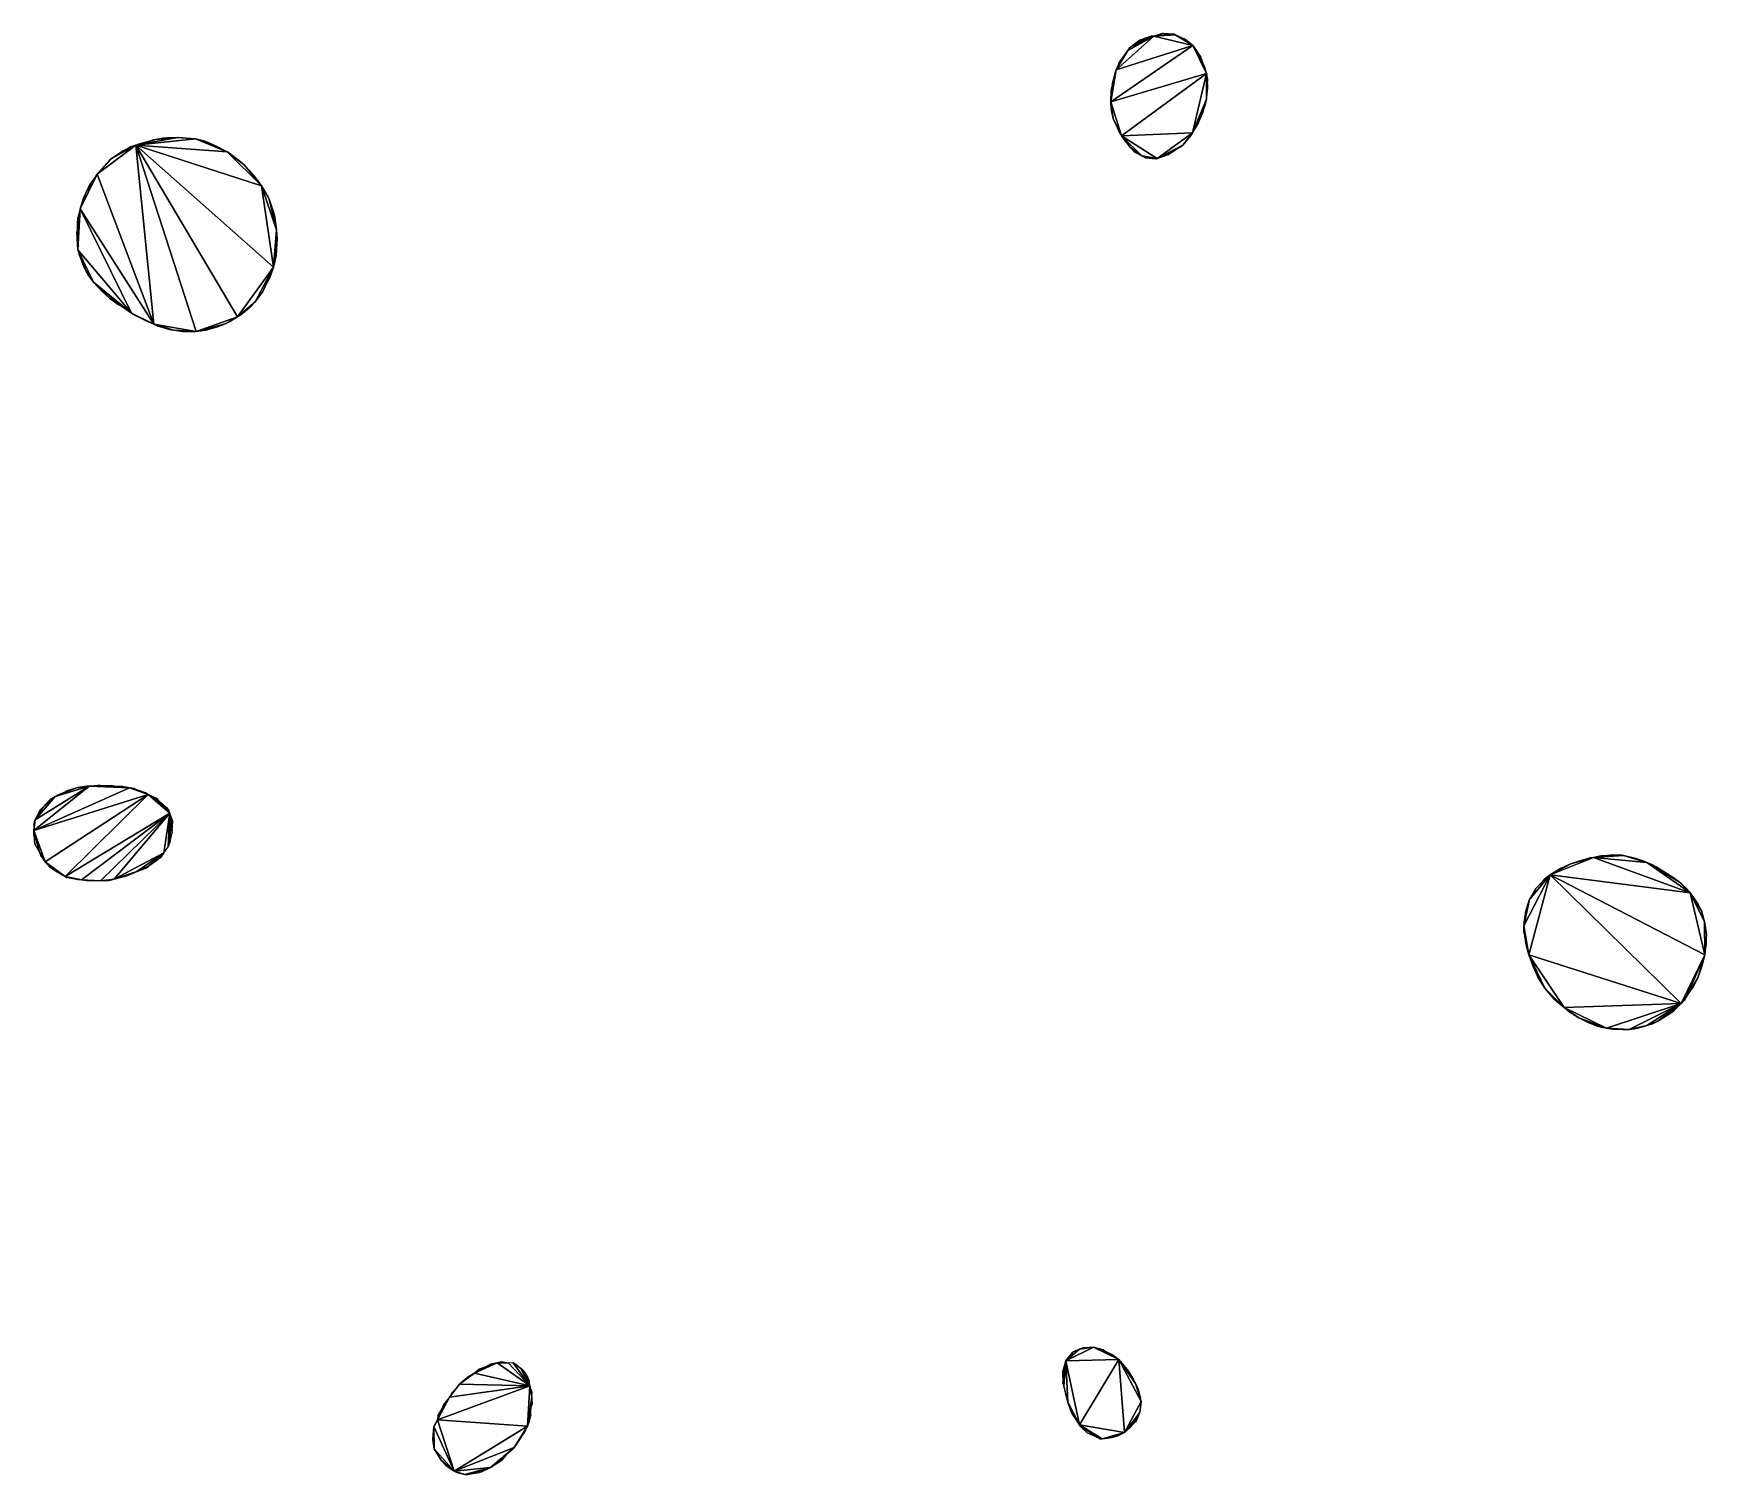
# Model space of a CAD drawing. Extents: x -48 to 68, y -47 to 53.
import ezdxf

# ---------------------------------------------------------------- set-up
doc = ezdxf.new("R2010")
doc.units = 0

msp = doc.modelspace()

# ---------------------------------------------------------------- linework, layer by layer
for points in [[(29.45, 52.51, 156), (27.65, 51.52, 156), (26.84, 50.18, 156)], [(32.15, 51.86, 156), (29.45, 52.51, 156), (26.84, 50.18, 156)], [(29.45, 52.51, 156), (27.84, 51.74, 156), (27.65, 51.52, 156)], [(29.45, 52.51, 156), (28.94, 52.38, 156), (27.84, 51.74, 156)], [(28.94, 52.38, 156), (28.48, 52.24, 156), (27.84, 51.74, 156)], [(29.45, 52.51, 156), (29.26, 52.5, 156), (28.94, 52.38, 156)], [(30.09, 52.69, 156), (30.02, 52.68, 156), (29.45, 52.51, 156)], [(30.87, 52.64, 156), (30.09, 52.69, 156), (29.45, 52.51, 156)], [(30.93, 52.61, 156), (30.87, 52.64, 156), (29.45, 52.51, 156)], [(32.15, 51.86, 156), (30.93, 52.61, 156), (29.45, 52.51, 156)], [(30.87, 52.64, 156), (30.11, 52.69, 156), (30.09, 52.69, 156)], [(32.15, 51.86, 156), (31.65, 52.28, 156), (30.93, 52.61, 156)], [(32.15, 51.86, 156), (26.84, 50.18, 156), (26.46, 47.95, 156)], [(33.11, 49.92, 156), (32.15, 51.86, 156), (26.46, 47.95, 156)], [(27.65, 51.52, 156), (27.03, 50.63, 156), (26.84, 50.18, 156)], [(27.65, 51.52, 156), (27.14, 50.81, 156), (27.03, 50.63, 156)], [(27.84, 51.74, 156), (27.73, 51.64, 156), (27.65, 51.52, 156)], [(27.84, 51.74, 156), (27.75, 51.67, 156), (27.73, 51.64, 156)], [(32.72, 51.04, 156), (32.4, 51.58, 156), (32.15, 51.86, 156)], [(32.93, 50.49, 156), (32.72, 51.04, 156), (32.15, 51.86, 156)], [(33.11, 49.92, 156), (32.93, 50.49, 156), (32.15, 51.86, 156)], [(26.84, 50.18, 156), (26.5, 48.74, 156), (26.46, 47.95, 156)], [(33.11, 49.92, 156), (26.46, 47.95, 156), (27.21, 45.59, 156)], [(26.84, 50.18, 156), (26.56, 49.16, 156), (26.5, 48.74, 156)], [(26.84, 50.18, 156), (26.72, 49.88, 156), (26.56, 49.16, 156)], [(27.21, 45.59, 156), (32.13, 45.8, 156), (33.11, 49.92, 156)], [(32.13, 45.8, 156), (33.11, 48.13, 156), (33.11, 49.92, 156)], [(33.11, 49.92, 156), (33.01, 50.31, 156), (32.93, 50.49, 156)], [(33.18, 49.53, 156), (33.18, 49.6, 156), (33.11, 49.92, 156)], [(33.11, 48.13, 156), (33.18, 49.53, 156), (33.11, 49.92, 156)], [(26.5, 48.74, 156), (26.46, 48.53, 156), (26.46, 47.95, 156)], [(33.11, 48.13, 156), (33.2, 48.89, 156), (33.18, 49.53, 156)], [(26.46, 47.95, 156), (26.45, 47.88, 156), (26.49, 47.47, 156)], [(26.46, 47.95, 156), (26.49, 47.47, 156), (26.63, 46.8, 156)], [(26.46, 47.95, 156), (26.63, 46.8, 156), (27.21, 45.59, 156)], [(32.13, 45.8, 156), (33, 47.7, 156), (33.11, 48.13, 156)], [(32.13, 45.8, 156), (32.78, 47.06, 156), (33, 47.7, 156)], [(32.78, 47.06, 156), (32.85, 47.16, 156), (33, 47.7, 156)], [(33, 47.7, 156), (33.08, 47.95, 156), (33.11, 48.13, 156)], [(26.49, 47.47, 156), (26.52, 47.21, 156), (26.63, 46.8, 156)], [(26.63, 46.8, 156), (26.66, 46.71, 156), (26.81, 46.38, 156)], [(26.63, 46.8, 156), (26.81, 46.38, 156), (27.21, 45.59, 156)], [(32.13, 45.8, 156), (32.73, 46.94, 156), (32.78, 47.06, 156)], [(32.13, 45.8, 156), (32.5, 46.38, 156), (32.73, 46.94, 156)], [(-38.25, 45.47, 156), (-39.78, 45.35, 156), (-41.14, 44.96, 156)], [(-37, 45.38, 156), (-38.25, 45.47, 156), (-41.14, 44.96, 156)], [(-34.82, 44.49, 156), (-37, 45.38, 156), (-41.14, 44.96, 156)], [(-39.78, 45.35, 156), (-40.11, 45.26, 156), (-41.14, 44.96, 156)], [(-40.11, 45.26, 156), (-40.96, 45.02, 156), (-41.14, 44.96, 156)], [(-39.78, 45.35, 156), (-39.94, 45.31, 156), (-40.11, 45.26, 156)], [(-38.25, 45.47, 156), (-39, 45.46, 156), (-39.78, 45.35, 156)], [(-39, 45.46, 156), (-39.26, 45.44, 156), (-39.78, 45.35, 156)], [(-37.03, 45.38, 156), (-38.21, 45.48, 156), (-38.25, 45.47, 156)], [(-37, 45.38, 156), (-37.03, 45.38, 156), (-38.25, 45.47, 156)], [(-36.18, 45.15, 156), (-36.36, 45.22, 156), (-37, 45.38, 156)], [(-34.82, 44.49, 156), (-36.18, 45.15, 156), (-37, 45.38, 156)], [(26.81, 46.38, 156), (27.08, 45.8, 156), (27.21, 45.59, 156)], [(27.21, 45.59, 156), (29.68, 44.02, 156), (32.13, 45.8, 156)], [(27.21, 45.59, 156), (27.35, 45.36, 156), (27.81, 44.8, 156)], [(27.21, 45.59, 156), (27.81, 44.8, 156), (28.61, 44.22, 156)], [(27.21, 45.59, 156), (28.61, 44.22, 156), (29.68, 44.02, 156)], [(29.68, 44.02, 156), (31.46, 44.96, 156), (32.13, 45.8, 156)], [(31.46, 44.96, 156), (32.03, 45.62, 156), (32.13, 45.8, 156)], [(31.46, 44.96, 156), (31.79, 45.33, 156), (32.03, 45.62, 156)], [(32.03, 45.62, 156), (32.09, 45.73, 156), (32.13, 45.8, 156)], [(-41.14, 44.96, 156), (-42.79, 44.04, 156), (-43.82, 42.94, 156)], [(-41.14, 44.96, 156), (-43.82, 42.94, 156), (-39.9, 32.54, 156)], [(-41.14, 44.96, 156), (-42.01, 44.56, 156), (-42.79, 44.04, 156)], [(-42.01, 44.56, 156), (-42.03, 44.55, 156), (-42.79, 44.04, 156)], [(-41.14, 44.96, 156), (-41.51, 44.83, 156), (-42.01, 44.56, 156)], [(-41.14, 44.96, 156), (-39.9, 32.54, 156), (-36.95, 32.03, 156)], [(-32.43, 42.14, 156), (-34.82, 44.49, 156), (-41.14, 44.96, 156)], [(-41.14, 44.96, 156), (-36.95, 32.03, 156), (-34.1, 33.05, 156)], [(-31.59, 36.5, 156), (-32.43, 42.14, 156), (-41.14, 44.96, 156)], [(-34.1, 33.05, 156), (-31.59, 36.5, 156), (-41.14, 44.96, 156)], [(-34.82, 44.49, 156), (-35.52, 44.85, 156), (-36.18, 45.15, 156)], [(-34.41, 44.2, 156), (-34.77, 44.46, 156), (-34.82, 44.49, 156)], [(-33.61, 43.56, 156), (-34.41, 44.2, 156), (-34.82, 44.49, 156)], [(-32.43, 42.14, 156), (-33.61, 43.56, 156), (-34.82, 44.49, 156)], [(-33.61, 43.56, 156), (-33.88, 43.79, 156), (-34.41, 44.2, 156)], [(27.81, 44.8, 156), (28.1, 44.48, 156), (28.61, 44.22, 156)], [(28.61, 44.22, 156), (28.87, 44.06, 156), (29.61, 44.01, 156)], [(28.61, 44.22, 156), (29.61, 44.01, 156), (29.68, 44.02, 156)], [(29.68, 44.02, 156), (30.91, 44.61, 156), (31.46, 44.96, 156)], [(29.68, 44.02, 156), (30.47, 44.31, 156), (30.91, 44.61, 156)], [(30.91, 44.61, 156), (31.27, 44.81, 156), (31.46, 44.96, 156)], [(-43.82, 42.94, 156), (-44.6, 41.7, 156), (-45.01, 40.53, 156)], [(-43.82, 42.94, 156), (-45.01, 40.53, 156), (-39.9, 32.54, 156)], [(-43.82, 42.94, 156), (-44.36, 42.19, 156), (-44.6, 41.7, 156)], [(-42.79, 44.04, 156), (-43.12, 43.74, 156), (-43.82, 42.94, 156)], [(-43.12, 43.74, 156), (-43.55, 43.26, 156), (-43.82, 42.94, 156)], [(-42.79, 44.04, 156), (-42.96, 43.91, 156), (-43.12, 43.74, 156)], [(-32.98, 42.88, 156), (-33.03, 42.94, 156), (-33.61, 43.56, 156)], [(-32.43, 42.14, 156), (-32.98, 42.88, 156), (-33.61, 43.56, 156)], [(29.61, 44.01, 156), (29.66, 44.01, 156), (29.68, 44.02, 156)], [(-32.43, 42.14, 156), (-32.64, 42.45, 156), (-32.98, 42.88, 156)], [(-31.96, 41.34, 156), (-32.27, 41.9, 156), (-32.43, 42.14, 156)], [(-31.9, 41.2, 156), (-31.96, 41.34, 156), (-32.43, 42.14, 156)], [(-31.39, 39.08, 156), (-31.9, 41.2, 156), (-32.43, 42.14, 156)], [(-31.59, 36.5, 156), (-31.39, 39.08, 156), (-32.43, 42.14, 156)], [(-44.6, 41.7, 156), (-44.74, 41.35, 156), (-45.01, 40.53, 156)], [(-44.74, 41.35, 156), (-45.01, 40.54, 156), (-45.01, 40.53, 156)], [(-31.9, 41.2, 156), (-31.94, 41.3, 156), (-31.96, 41.34, 156)], [(-31.52, 40.09, 156), (-31.66, 40.53, 156), (-31.9, 41.2, 156)], [(-31.39, 39.08, 156), (-31.52, 40.09, 156), (-31.9, 41.2, 156)], [(-45.17, 39.93, 156), (-45.19, 39.72, 156), (-45.2, 39.44, 156)], [(-45.17, 39.93, 156), (-45.2, 39.44, 156), (-45.17, 37.7, 156)], [(-45.01, 40.53, 156), (-45.17, 39.93, 156), (-45.17, 37.7, 156)], [(-45.01, 40.53, 156), (-45.17, 37.7, 156), (-41.44, 33.31, 156)], [(-45.01, 40.53, 156), (-41.44, 33.31, 156), (-39.9, 32.54, 156)], [(-31.39, 39.08, 156), (-31.45, 39.72, 156), (-31.52, 40.09, 156)], [(-45.2, 39.44, 156), (-45.24, 38.92, 156), (-45.17, 37.7, 156)], [(-45.24, 38.92, 156), (-45.2, 38.08, 156), (-45.17, 37.7, 156)], [(-31.59, 36.5, 156), (-31.36, 38.11, 156), (-31.39, 39.08, 156)], [(-31.35, 38.43, 156), (-31.36, 38.92, 156), (-31.39, 39.08, 156)], [(-31.36, 38.11, 156), (-31.35, 38.43, 156), (-31.39, 39.08, 156)], [(-31.36, 38.11, 156), (-31.35, 38.17, 156), (-31.35, 38.43, 156)], [(-45.17, 37.7, 156), (-45.07, 37.34, 156), (-44.81, 36.69, 156)], [(-45.17, 37.7, 156), (-44.81, 36.69, 156), (-44.62, 36.27, 156)], [(-45.17, 37.7, 156), (-44.62, 36.27, 156), (-44.08, 35.45, 156)], [(-45.17, 37.7, 156), (-44.08, 35.45, 156), (-41.44, 33.31, 156)], [(-31.59, 36.5, 156), (-31.42, 37.31, 156), (-31.36, 38.11, 156)], [(-31.59, 36.5, 156), (-31.49, 36.86, 156), (-31.42, 37.31, 156)], [(-31.42, 37.31, 156), (-31.39, 37.52, 156), (-31.36, 38.11, 156)], [(-44.81, 36.69, 156), (-44.74, 36.5, 156), (-44.62, 36.27, 156)], [(-44.62, 36.27, 156), (-44.58, 36.17, 156), (-44.46, 35.96, 156)], [(-44.62, 36.27, 156), (-44.46, 35.96, 156), (-44.08, 35.45, 156)], [(-34.1, 33.05, 156), (-32.88, 34.09, 156), (-31.59, 36.5, 156)], [(-32.88, 34.09, 156), (-32.34, 34.8, 156), (-31.59, 36.5, 156)], [(-32.34, 34.8, 156), (-32.19, 35.1, 156), (-31.59, 36.5, 156)], [(-32.19, 35.1, 156), (-31.88, 35.7, 156), (-31.59, 36.5, 156)], [(-31.88, 35.7, 156), (-31.71, 36.13, 156), (-31.59, 36.5, 156)], [(-44.46, 35.96, 156), (-44.29, 35.7, 156), (-44.08, 35.45, 156)], [(-44.08, 35.45, 156), (-43.5, 34.82, 156), (-42.98, 34.35, 156)], [(-44.08, 35.45, 156), (-42.98, 34.35, 156), (-42.08, 33.73, 156)], [(-44.08, 35.45, 156), (-42.08, 33.73, 156), (-41.44, 33.31, 156)], [(-32.34, 34.8, 156), (-32.28, 34.9, 156), (-32.19, 35.1, 156)], [(-42.98, 34.35, 156), (-42.95, 34.33, 156), (-42.36, 33.9, 156)], [(-42.98, 34.35, 156), (-42.36, 33.9, 156), (-42.08, 33.73, 156)], [(-34.1, 33.05, 156), (-33.73, 33.29, 156), (-32.88, 34.09, 156)], [(-33.73, 33.29, 156), (-33.12, 33.82, 156), (-32.88, 34.09, 156)], [(-32.88, 34.09, 156), (-32.37, 34.75, 156), (-32.34, 34.8, 156)], [(-41.44, 33.31, 156), (-41.32, 33.24, 156), (-41.17, 33.14, 156)], [(-41.44, 33.31, 156), (-41.17, 33.14, 156), (-40.38, 32.74, 156)], [(-41.44, 33.31, 156), (-40.38, 32.74, 156), (-39.9, 32.54, 156)], [(-39.9, 32.54, 156), (-39.72, 32.46, 156), (-39.6, 32.41, 156)], [(-39.9, 32.54, 156), (-39.6, 32.41, 156), (-39.11, 32.25, 156)], [(-39.9, 32.54, 156), (-39.11, 32.25, 156), (-38.5, 32.12, 156)], [(-39.9, 32.54, 156), (-38.5, 32.12, 156), (-36.95, 32.03, 156)], [(-36.95, 32.03, 156), (-34.94, 32.56, 156), (-34.1, 33.05, 156)], [(-36.95, 32.03, 156), (-36.05, 32.18, 156), (-34.94, 32.56, 156)], [(-36.05, 32.18, 156), (-35.47, 32.35, 156), (-34.94, 32.56, 156)], [(-34.94, 32.56, 156), (-34.68, 32.7, 156), (-34.1, 33.05, 156)], [(-34.1, 33.05, 156), (-33.9, 33.16, 156), (-33.73, 33.29, 156)], [(-39.11, 32.25, 156), (-38.71, 32.14, 156), (-38.5, 32.12, 156)], [(-38.5, 32.12, 156), (-37.89, 32.02, 156), (-37.31, 32.04, 156)], [(-38.5, 32.12, 156), (-37.31, 32.04, 156), (-36.95, 32.03, 156)], [(-37.31, 32.04, 156), (-37.07, 32.02, 156), (-36.95, 32.03, 156)], [(-36.95, 32.03, 156), (-36.27, 32.12, 156), (-36.05, 32.18, 156)], [(-36.95, 32.03, 156), (-36.46, 32.09, 156), (-36.27, 32.12, 156)], [(-44.38, 0.51, 156), (-48.12, -1.82, 156), (-48.21, -2.58, 156)], [(-41.58, 0.39, 156), (-44.38, 0.51, 156), (-48.21, -2.58, 156)], [(-40.3, -0.07, 156), (-41.58, 0.39, 156), (-48.21, -2.58, 156)], [(-44.38, 0.51, 156), (-46.73, -0.21, 156), (-48.12, -1.82, 156)], [(-44.38, 0.51, 156), (-45.25, 0.39, 156), (-46.73, -0.21, 156)], [(-45.25, 0.39, 156), (-46.18, 0.05, 156), (-46.73, -0.21, 156)], [(-46.18, 0.05, 156), (-46.57, -0.12, 156), (-46.73, -0.21, 156)], [(-45.25, 0.39, 156), (-45.94, 0.19, 156), (-46.18, 0.05, 156)], [(-44.38, 0.51, 156), (-44.55, 0.5, 156), (-45.25, 0.39, 156)], [(-44.55, 0.5, 156), (-45.18, 0.4, 156), (-45.25, 0.39, 156)], [(-43.6, 0.55, 156), (-43.8, 0.55, 156), (-44.38, 0.51, 156)], [(-43.41, 0.52, 156), (-43.6, 0.55, 156), (-44.38, 0.51, 156)], [(-42.64, 0.51, 156), (-43.41, 0.52, 156), (-44.38, 0.51, 156)], [(-41.58, 0.39, 156), (-42.64, 0.51, 156), (-44.38, 0.51, 156)], [(-42.64, 0.51, 156), (-42.82, 0.54, 156), (-43.41, 0.52, 156)], [(-41.58, 0.39, 156), (-42.06, 0.47, 156), (-42.64, 0.51, 156)], [(-41.16, 0.29, 156), (-41.26, 0.34, 156), (-41.58, 0.39, 156)], [(-41.08, 0.25, 156), (-41.16, 0.29, 156), (-41.58, 0.39, 156)], [(-40.3, -0.07, 156), (-41.08, 0.25, 156), (-41.58, 0.39, 156)], [(-40.3, -0.07, 156), (-40.48, 0.05, 156), (-41.08, 0.25, 156)], [(-40.3, -0.07, 156), (-48.21, -2.58, 156), (-47.44, -4.74, 156)], [(-46.73, -0.21, 156), (-47.6, -0.98, 156), (-48.12, -1.82, 156)], [(-47.6, -0.98, 156), (-47.8, -1.17, 156), (-48.12, -1.82, 156)], [(-46.73, -0.21, 156), (-47.44, -0.79, 156), (-47.6, -0.98, 156)], [(-40.3, -0.07, 156), (-47.44, -4.74, 156), (-46.04, -5.76, 156)], [(-46.73, -0.21, 156), (-47.06, -0.39, 156), (-47.44, -0.79, 156)], [(-38.79, -1.36, 156), (-40.3, -0.07, 156), (-46.04, -5.76, 156)], [(-39.65, -0.38, 156), (-39.68, -0.36, 156), (-40.3, -0.07, 156)], [(-39.52, -0.56, 156), (-39.65, -0.38, 156), (-40.3, -0.07, 156)], [(-38.85, -1.17, 156), (-39.52, -0.56, 156), (-40.3, -0.07, 156)], [(-38.79, -1.36, 156), (-38.85, -1.17, 156), (-40.3, -0.07, 156)], [(-38.85, -1.17, 156), (-38.94, -1.04, 156), (-39.52, -0.56, 156)], [(-48.12, -1.82, 156), (-48.2, -1.95, 156), (-48.21, -2.16, 156)], [(-48.12, -1.82, 156), (-48.21, -2.16, 156), (-48.21, -2.58, 156)], [(-38.79, -1.36, 156), (-46.04, -5.76, 156), (-44.91, -5.98, 156)], [(-38.79, -1.36, 156), (-44.91, -5.98, 156), (-43.6, -6.06, 156)], [(-38.79, -1.36, 156), (-43.6, -6.06, 156), (-42.65, -5.94, 156)], [(-39.21, -4.11, 156), (-38.79, -1.36, 156), (-42.65, -5.94, 156)], [(-39.21, -4.11, 156), (-38.91, -3.71, 156), (-38.79, -1.36, 156)], [(-38.91, -3.71, 156), (-38.77, -3.33, 156), (-38.79, -1.36, 156)], [(-38.63, -2.55, 156), (-38.58, -1.95, 156), (-38.79, -1.36, 156)], [(-38.62, -2.73, 156), (-38.63, -2.55, 156), (-38.79, -1.36, 156)], [(-38.77, -3.33, 156), (-38.62, -2.73, 156), (-38.79, -1.36, 156)], [(-48.21, -2.58, 156), (-48.24, -2.73, 156), (-48.21, -2.89, 156)], [(-48.21, -2.58, 156), (-48.21, -2.89, 156), (-48.14, -3.52, 156)], [(-48.21, -2.58, 156), (-48.14, -3.52, 156), (-47.83, -4.08, 156)], [(-48.21, -2.58, 156), (-47.83, -4.08, 156), (-47.44, -4.74, 156)], [(-38.91, -3.71, 156), (-38.8, -3.52, 156), (-38.77, -3.33, 156)], [(-47.83, -4.08, 156), (-47.75, -4.3, 156), (-47.44, -4.74, 156)], [(-39.21, -4.11, 156), (-42.65, -5.94, 156), (-41.08, -5.41, 156)], [(-41.08, -5.41, 156), (-40.24, -5.02, 156), (-39.21, -4.11, 156)], [(-40.24, -5.02, 156), (-39.7, -4.66, 156), (-39.21, -4.11, 156)], [(-39.7, -4.66, 156), (-39.41, -4.43, 156), (-39.21, -4.11, 156)], [(-39.41, -4.43, 156), (-39.31, -4.3, 156), (-39.21, -4.11, 156)], [(59.94, -4.44, 156), (58.38, -4.88, 156), (56.93, -5.64, 156)], [(66.64, -6.89, 156), (59.94, -4.44, 156), (56.93, -5.64, 156)], [(59.94, -4.44, 156), (59.57, -4.5, 156), (58.38, -4.88, 156)], [(59.57, -4.5, 156), (58.92, -4.69, 156), (58.38, -4.88, 156)], [(59.94, -4.44, 156), (59.71, -4.47, 156), (59.57, -4.5, 156)], [(60.91, -4.3, 156), (60.46, -4.33, 156), (59.94, -4.44, 156)], [(62.03, -4.31, 156), (60.91, -4.3, 156), (59.94, -4.44, 156)], [(63.65, -4.79, 156), (62.03, -4.31, 156), (59.94, -4.44, 156)], [(66.64, -6.89, 156), (63.65, -4.79, 156), (59.94, -4.44, 156)], [(62.03, -4.31, 156), (61.29, -4.26, 156), (60.91, -4.3, 156)], [(62.03, -4.31, 156), (61.92, -4.29, 156), (61.29, -4.26, 156)], [(62.78, -4.48, 156), (62.08, -4.32, 156), (62.03, -4.31, 156)], [(62.87, -4.52, 156), (62.78, -4.48, 156), (62.03, -4.31, 156)], [(63.65, -4.79, 156), (62.87, -4.52, 156), (62.03, -4.31, 156)], [(63.65, -4.79, 156), (63.43, -4.7, 156), (62.87, -4.52, 156)], [(-47.44, -4.74, 156), (-47.13, -5.08, 156), (-46.72, -5.36, 156)], [(-47.44, -4.74, 156), (-46.72, -5.36, 156), (-46.04, -5.76, 156)], [(-46.04, -5.76, 156), (-45.94, -5.82, 156), (-45.88, -5.84, 156)], [(-46.04, -5.76, 156), (-45.88, -5.84, 156), (-45.16, -5.97, 156)], [(-46.04, -5.76, 156), (-45.16, -5.97, 156), (-44.91, -5.98, 156)], [(-42.65, -5.94, 156), (-41.26, -5.51, 156), (-41.08, -5.41, 156)], [(-42.65, -5.94, 156), (-41.8, -5.71, 156), (-41.26, -5.51, 156)], [(-42.65, -5.94, 156), (-42.3, -5.85, 156), (-41.8, -5.71, 156)], [(-41.08, -5.41, 156), (-40.28, -5.08, 156), (-40.24, -5.02, 156)], [(-41.08, -5.41, 156), (-40.42, -5.18, 156), (-40.28, -5.08, 156)], [(56.93, -5.64, 156), (55.5, -7.35, 156), (55.12, -9.17, 156)], [(56.93, -5.64, 156), (55.12, -9.17, 156), (55.46, -11.2, 156)], [(66.02, -14.56, 156), (56.93, -5.64, 156), (55.46, -11.2, 156)], [(56.93, -5.64, 156), (55.95, -6.59, 156), (55.5, -7.35, 156)], [(56.93, -5.64, 156), (56.09, -6.45, 156), (55.95, -6.59, 156)], [(56.93, -5.64, 156), (56.5, -5.99, 156), (56.09, -6.45, 156)], [(56.93, -5.64, 156), (56.68, -5.82, 156), (56.5, -5.99, 156)], [(58.38, -4.88, 156), (58.22, -4.95, 156), (56.93, -5.64, 156)], [(58.22, -4.95, 156), (57.65, -5.2, 156), (56.93, -5.64, 156)], [(67.66, -11.2, 156), (66.64, -6.89, 156), (56.93, -5.64, 156)], [(66.02, -14.56, 156), (67.66, -11.2, 156), (56.93, -5.64, 156)], [(58.38, -4.88, 156), (58.28, -4.92, 156), (58.22, -4.95, 156)], [(64.3, -5.1, 156), (64.03, -4.96, 156), (63.65, -4.79, 156)], [(65.91, -6.15, 156), (64.3, -5.1, 156), (63.65, -4.79, 156)], [(66.64, -6.89, 156), (65.91, -6.15, 156), (63.65, -4.79, 156)], [(65.91, -6.15, 156), (65.48, -5.82, 156), (64.3, -5.1, 156)], [(-44.91, -5.98, 156), (-44.38, -6.06, 156), (-44.18, -6.03, 156)], [(-44.91, -5.98, 156), (-44.18, -6.03, 156), (-43.6, -6.06, 156)], [(-43.6, -6.06, 156), (-42.82, -5.99, 156), (-42.65, -5.94, 156)], [(-43.6, -6.06, 156), (-43.02, -6.04, 156), (-42.82, -5.99, 156)], [(55.95, -6.59, 156), (55.89, -6.69, 156), (55.5, -7.35, 156)], [(56.09, -6.45, 156), (55.99, -6.54, 156), (55.95, -6.59, 156)], [(66.42, -6.62, 156), (66.02, -6.24, 156), (65.91, -6.15, 156)], [(66.64, -6.89, 156), (66.42, -6.62, 156), (65.91, -6.15, 156)], [(67.23, -7.73, 156), (67.02, -7.37, 156), (66.64, -6.89, 156)], [(67.43, -8.13, 156), (67.23, -7.73, 156), (66.64, -6.89, 156)], [(67.65, -8.9, 156), (67.43, -8.13, 156), (66.64, -6.89, 156)], [(67.66, -11.2, 156), (67.65, -8.9, 156), (66.64, -6.89, 156)], [(55.5, -7.35, 156), (55.24, -8.15, 156), (55.12, -9.17, 156)], [(55.5, -7.35, 156), (55.44, -7.55, 156), (55.24, -8.15, 156)], [(55.24, -8.15, 156), (55.11, -8.9, 156), (55.12, -9.17, 156)], [(55.12, -9.17, 156), (55.11, -9.6, 156), (55.12, -9.67, 156)], [(55.12, -9.17, 156), (55.12, -9.67, 156), (55.26, -10.4, 156)], [(55.12, -9.17, 156), (55.26, -10.4, 156), (55.46, -11.2, 156)], [(67.65, -8.9, 156), (67.47, -8.25, 156), (67.43, -8.13, 156)], [(67.78, -9.78, 156), (67.78, -9.67, 156), (67.65, -8.9, 156)], [(67.66, -11.2, 156), (67.78, -9.78, 156), (67.65, -8.9, 156)], [(55.26, -10.4, 156), (55.27, -10.44, 156), (55.46, -11.2, 156)], [(67.66, -11.2, 156), (67.78, -10.44, 156), (67.78, -9.78, 156)], [(55.46, -11.2, 156), (55.73, -11.97, 156), (56.09, -12.74, 156)], [(55.46, -11.2, 156), (56.09, -12.74, 156), (56.57, -13.51, 156)], [(55.46, -11.2, 156), (56.57, -13.51, 156), (57.9, -14.84, 156)], [(66.02, -14.56, 156), (55.46, -11.2, 156), (57.9, -14.84, 156)], [(66.02, -14.56, 156), (66.4, -14.09, 156), (67.66, -11.2, 156)], [(66.4, -14.09, 156), (67.17, -12.79, 156), (67.66, -11.2, 156)], [(67.17, -12.79, 156), (67.46, -11.97, 156), (67.66, -11.2, 156)], [(67.46, -11.97, 156), (67.56, -11.64, 156), (67.66, -11.2, 156)], [(56.09, -12.74, 156), (56.42, -13.28, 156), (56.57, -13.51, 156)], [(67.17, -12.79, 156), (67.29, -12.46, 156), (67.46, -11.97, 156)], [(56.57, -13.51, 156), (57.03, -14.08, 156), (57.21, -14.26, 156)], [(56.57, -13.51, 156), (57.21, -14.26, 156), (57.9, -14.84, 156)], [(66.4, -14.09, 156), (66.81, -13.51, 156), (67.17, -12.79, 156)], [(66.81, -13.51, 156), (66.82, -13.51, 156), (67.17, -12.79, 156)], [(57.21, -14.26, 156), (57.35, -14.39, 156), (57.9, -14.84, 156)], [(57.9, -14.84, 156), (60.85, -16.28, 156), (66.02, -14.56, 156)], [(57.9, -14.84, 156), (58.12, -15.03, 156), (58.17, -15.07, 156)], [(57.9, -14.84, 156), (58.17, -15.07, 156), (58.92, -15.56, 156)], [(57.9, -14.84, 156), (58.92, -15.56, 156), (60.85, -16.28, 156)], [(58.17, -15.07, 156), (58.25, -15.12, 156), (58.92, -15.56, 156)], [(60.85, -16.28, 156), (62.42, -16.36, 156), (66.02, -14.56, 156)], [(62.42, -16.36, 156), (63.65, -16.09, 156), (66.02, -14.56, 156)], [(63.65, -16.09, 156), (64.41, -15.8, 156), (66.02, -14.56, 156)], [(64.41, -15.8, 156), (65.35, -15.19, 156), (66.02, -14.56, 156)], [(65.35, -15.19, 156), (65.51, -15.07, 156), (66.02, -14.56, 156)], [(66.02, -14.56, 156), (66.15, -14.43, 156), (66.4, -14.09, 156)], [(66.15, -14.43, 156), (66.29, -14.28, 156), (66.4, -14.09, 156)], [(58.92, -15.56, 156), (59.57, -15.88, 156), (60.21, -16.13, 156)], [(58.92, -15.56, 156), (60.21, -16.13, 156), (60.85, -16.28, 156)], [(60.21, -16.13, 156), (60.5, -16.21, 156), (60.85, -16.28, 156)], [(62.42, -16.36, 156), (62.78, -16.33, 156), (63.65, -16.09, 156)], [(62.78, -16.33, 156), (63.43, -16.17, 156), (63.65, -16.09, 156)], [(63.65, -16.09, 156), (64.04, -15.98, 156), (64.41, -15.8, 156)], [(64.04, -15.98, 156), (64.37, -15.82, 156), (64.41, -15.8, 156)], [(64.41, -15.8, 156), (65.23, -15.27, 156), (65.35, -15.19, 156)], [(60.85, -16.28, 156), (61.29, -16.34, 156), (61.98, -16.37, 156)], [(60.85, -16.28, 156), (61.98, -16.37, 156), (62.42, -16.36, 156)], [(61.98, -16.37, 156), (62.08, -16.39, 156), (62.42, -16.36, 156)], [(-15.3, -39.5, 156), (-15.76, -39.4, 156), (-16.09, -39.49, 156)], [(23.34, -39.34, 156), (23.11, -40.07, 156), (23.11, -40.17, 156)], [(23.34, -39.34, 156), (23.11, -40.17, 156), (23.14, -40.88, 156)], [(23.34, -39.34, 156), (23.14, -40.88, 156), (23.21, -41.09, 156)], [(23.34, -39.34, 156), (23.21, -41.09, 156), (23.5, -42.2, 156)], [(25.28, -38.4, 156), (24.29, -38.54, 156), (23.34, -39.34, 156)], [(27.03, -39.26, 156), (25.28, -38.4, 156), (23.34, -39.34, 156)], [(24.29, -38.54, 156), (23.84, -38.73, 156), (23.34, -39.34, 156)], [(23.84, -38.73, 156), (23.41, -39.24, 156), (23.34, -39.34, 156)], [(23.41, -39.24, 156), (23.35, -39.3, 156), (23.34, -39.32, 156)], [(23.41, -39.24, 156), (23.34, -39.32, 156), (23.34, -39.34, 156)], [(27.03, -39.26, 156), (23.34, -39.34, 156), (24.29, -43.79, 156)], [(23.34, -39.34, 156), (23.5, -42.2, 156), (24.29, -43.79, 156)], [(23.84, -38.73, 156), (23.76, -38.8, 156), (23.41, -39.24, 156)], [(24.29, -38.54, 156), (23.97, -38.66, 156), (23.84, -38.73, 156)], [(23.97, -38.66, 156), (23.89, -38.69, 156), (23.84, -38.73, 156)], [(25.28, -38.4, 156), (24.65, -38.45, 156), (24.29, -38.54, 156)], [(24.65, -38.45, 156), (24.56, -38.45, 156), (24.29, -38.54, 156)], [(27.03, -39.26, 156), (24.29, -43.79, 156), (27.43, -44.3, 156)], [(26.06, -38.67, 156), (25.93, -38.59, 156), (25.28, -38.4, 156)], [(27.03, -39.26, 156), (26.06, -38.67, 156), (25.28, -38.4, 156)], [(27.03, -39.26, 156), (26.54, -38.9, 156), (26.06, -38.67, 156)], [(27.57, -39.91, 156), (27.09, -39.31, 156), (27.03, -39.26, 156)], [(27.69, -40.05, 156), (27.57, -39.91, 156), (27.03, -39.26, 156)], [(28.18, -40.91, 156), (27.69, -40.05, 156), (27.03, -39.26, 156)], [(28.57, -42.15, 156), (28.18, -40.91, 156), (27.03, -39.26, 156)], [(27.43, -44.3, 156), (28.57, -42.15, 156), (27.03, -39.26, 156)], [(-17.65, -40.2, 156), (-18.25, -40.58, 156), (-18.7, -40.96, 156)], [(-17.65, -40.2, 156), (-18.7, -40.96, 156), (-13.82, -41.07, 156)], [(-18.25, -40.58, 156), (-18.47, -40.74, 156), (-18.7, -40.96, 156)], [(-17.65, -40.2, 156), (-18.11, -40.46, 156), (-18.25, -40.58, 156)], [(-16.09, -39.49, 156), (-16.87, -39.76, 156), (-17.65, -40.2, 156)], [(-13.82, -41.07, 156), (-16.09, -39.49, 156), (-17.65, -40.2, 156)], [(-16.87, -39.76, 156), (-17.33, -39.93, 156), (-17.65, -40.2, 156)], [(-17.33, -39.93, 156), (-17.41, -39.99, 156), (-17.65, -40.2, 156)], [(-16.09, -39.49, 156), (-16.54, -39.58, 156), (-16.87, -39.76, 156)], [(-13.82, -41.07, 156), (-15.3, -39.5, 156), (-16.09, -39.49, 156)], [(-13.82, -41.07, 156), (-14.98, -39.47, 156), (-15.3, -39.5, 156)], [(-14.45, -39.88, 156), (-14.65, -39.68, 156), (-14.98, -39.47, 156)], [(-13.82, -41.07, 156), (-14.45, -39.88, 156), (-14.98, -39.47, 156)], [(-13.82, -41.07, 156), (-14.34, -39.96, 156), (-14.45, -39.88, 156)], [(-14.13, -40.22, 156), (-14.2, -40.12, 156), (-14.34, -39.96, 156)], [(-13.82, -41.07, 156), (-14.13, -40.22, 156), (-14.34, -39.96, 156)], [(-13.82, -41.07, 156), (-13.98, -40.42, 156), (-14.13, -40.22, 156)], [(-13.82, -41.07, 156), (-13.84, -40.74, 156), (-13.98, -40.42, 156)], [(27.69, -40.05, 156), (27.63, -39.96, 156), (27.57, -39.91, 156)], [(28.05, -40.63, 156), (27.91, -40.38, 156), (27.69, -40.05, 156)], [(28.18, -40.91, 156), (28.05, -40.63, 156), (27.69, -40.05, 156)], [(-20.23, -43.43, 156), (-13.99, -43.87, 156), (-13.82, -41.07, 156)], [(-19.39, -41.85, 156), (-20.23, -43.43, 156), (-13.82, -41.07, 156)], [(-18.7, -40.96, 156), (-18.96, -41.29, 156), (-19.39, -41.85, 156)], [(-18.7, -40.96, 156), (-19.39, -41.85, 156), (-13.82, -41.07, 156)], [(-18.96, -41.29, 156), (-19.2, -41.53, 156), (-19.39, -41.85, 156)], [(-13.99, -43.87, 156), (-13.68, -41.85, 156), (-13.82, -41.07, 156)], [(-13.68, -41.85, 156), (-13.66, -41.53, 156), (-13.82, -41.07, 156)], [(23.21, -41.09, 156), (23.32, -41.67, 156), (23.5, -42.2, 156)], [(28.53, -41.88, 156), (28.38, -41.3, 156), (28.18, -40.91, 156)], [(28.57, -42.15, 156), (28.53, -41.88, 156), (28.18, -40.91, 156)], [(-19.39, -41.85, 156), (-19.61, -42.12, 156), (-20.23, -43.43, 156)], [(-19.61, -42.12, 156), (-19.77, -42.31, 156), (-20.23, -43.43, 156)], [(-19.77, -42.31, 156), (-19.9, -42.63, 156), (-20.23, -43.43, 156)], [(-19.9, -42.63, 156), (-20.19, -43.1, 156), (-20.23, -43.43, 156)], [(-13.99, -43.87, 156), (-13.74, -42.63, 156), (-13.68, -41.85, 156)], [(-13.99, -43.87, 156), (-13.74, -43.09, 156), (-13.74, -42.63, 156)], [(-13.74, -42.63, 156), (-13.64, -42.31, 156), (-13.68, -41.85, 156)], [(23.5, -42.2, 156), (23.62, -42.64, 156), (23.69, -42.81, 156)], [(23.5, -42.2, 156), (23.69, -42.81, 156), (24.29, -43.79, 156)], [(23.69, -42.81, 156), (23.79, -43.04, 156), (24.29, -43.79, 156)], [(27.43, -44.3, 156), (28.49, -42.93, 156), (28.57, -42.15, 156)], [(28.49, -42.93, 156), (28.5, -42.87, 156), (28.57, -42.15, 156)], [(-20.47, -43.89, 156), (-20.54, -44.66, 156), (-20.55, -44.8, 156)], [(-20.47, -43.89, 156), (-20.55, -44.8, 156), (-20.46, -45.44, 156)], [(-20.23, -43.43, 156), (-20.46, -43.86, 156), (-20.47, -43.89, 156)], [(-20.23, -43.43, 156), (-20.47, -43.89, 156), (-19.06, -47, 156)], [(-20.46, -43.86, 156), (-20.46, -43.87, 156), (-20.47, -43.89, 156)], [(-20.47, -43.89, 156), (-20.46, -45.44, 156), (-19.06, -47, 156)], [(-20.23, -43.43, 156), (-19.06, -47, 156), (-13.99, -43.87, 156)], [(-19.06, -47, 156), (-14.9, -45.35, 156), (-13.99, -43.87, 156)], [(-14.9, -45.35, 156), (-14.45, -44.66, 156), (-13.99, -43.87, 156)], [(-14.45, -44.66, 156), (-14.2, -44.33, 156), (-13.99, -43.87, 156)], [(-13.99, -43.87, 156), (-13.85, -43.55, 156), (-13.74, -43.09, 156)], [(24.29, -43.79, 156), (24.31, -43.82, 156), (24.32, -43.84, 156)], [(24.29, -43.79, 156), (24.32, -43.84, 156), (25.62, -44.69, 156)], [(24.29, -43.79, 156), (25.62, -44.69, 156), (25.86, -44.74, 156)], [(24.29, -43.79, 156), (25.86, -44.74, 156), (27.43, -44.3, 156)], [(24.32, -43.84, 156), (24.47, -43.99, 156), (24.83, -44.34, 156)], [(24.32, -43.84, 156), (24.83, -44.34, 156), (25.62, -44.69, 156)], [(27.43, -44.3, 156), (28.1, -43.65, 156), (28.49, -42.93, 156)], [(27.43, -44.3, 156), (27.86, -43.91, 156), (28.1, -43.65, 156)], [(27.43, -44.3, 156), (27.46, -44.28, 156), (27.86, -43.91, 156)], [(28.1, -43.65, 156), (28.25, -43.5, 156), (28.49, -42.93, 156)], [(-20.55, -44.8, 156), (-20.46, -45.44, 156), (-20.46, -45.44, 156)], [(-14.9, -45.35, 156), (-14.72, -45.11, 156), (-14.45, -44.66, 156)], [(25.62, -44.69, 156), (25.73, -44.74, 156), (25.77, -44.75, 156)], [(25.62, -44.69, 156), (25.77, -44.75, 156), (25.86, -44.74, 156)], [(25.86, -44.74, 156), (26.57, -44.65, 156), (27.43, -44.3, 156)], [(25.86, -44.74, 156), (26.41, -44.69, 156), (26.57, -44.65, 156)], [(26.57, -44.65, 156), (26.95, -44.54, 156), (27.43, -44.3, 156)], [(-20.46, -45.44, 156), (-20.46, -45.45, 156), (-19.97, -46.22, 156)], [(-20.46, -45.44, 156), (-19.97, -46.22, 156), (-19.06, -47, 156)], [(-19.97, -46.22, 156), (-19.67, -46.58, 156), (-19.06, -47, 156)], [(-19.06, -47, 156), (-16.54, -46.74, 156), (-14.9, -45.35, 156)], [(-16.54, -46.74, 156), (-15.29, -45.7, 156), (-14.9, -45.35, 156)], [(-16.54, -46.74, 156), (-15.5, -45.92, 156), (-15.29, -45.7, 156)], [(-16.54, -46.74, 156), (-15.76, -46.22, 156), (-15.5, -45.92, 156)], [(-16.54, -46.74, 156), (-15.76, -46.23, 156), (-15.76, -46.22, 156)], [(-16.54, -46.74, 156), (-15.77, -46.23, 156), (-15.76, -46.23, 156)], [(-15.76, -46.22, 156), (-15.76, -46.22, 156), (-15.5, -45.92, 156)], [(-15.29, -45.7, 156), (-14.98, -45.44, 156), (-14.9, -45.35, 156)], [(-19.06, -47, 156), (-18.33, -47.22, 156), (-16.54, -46.74, 156)], [(-19.06, -47, 156), (-18.89, -47.09, 156), (-18.33, -47.22, 156)], [(-18.33, -47.22, 156), (-17.89, -47.18, 156), (-16.54, -46.74, 156)], [(-18.33, -47.22, 156), (-18.11, -47.22, 156), (-17.89, -47.18, 156)], [(-17.89, -47.18, 156), (-17.33, -47.09, 156), (-16.54, -46.74, 156)], [(-17.33, -47.09, 156), (-17.17, -47.03, 156), (-16.54, -46.74, 156)]]:
    msp.add_3dface(points)

doc.saveas('drawing.dxf')
